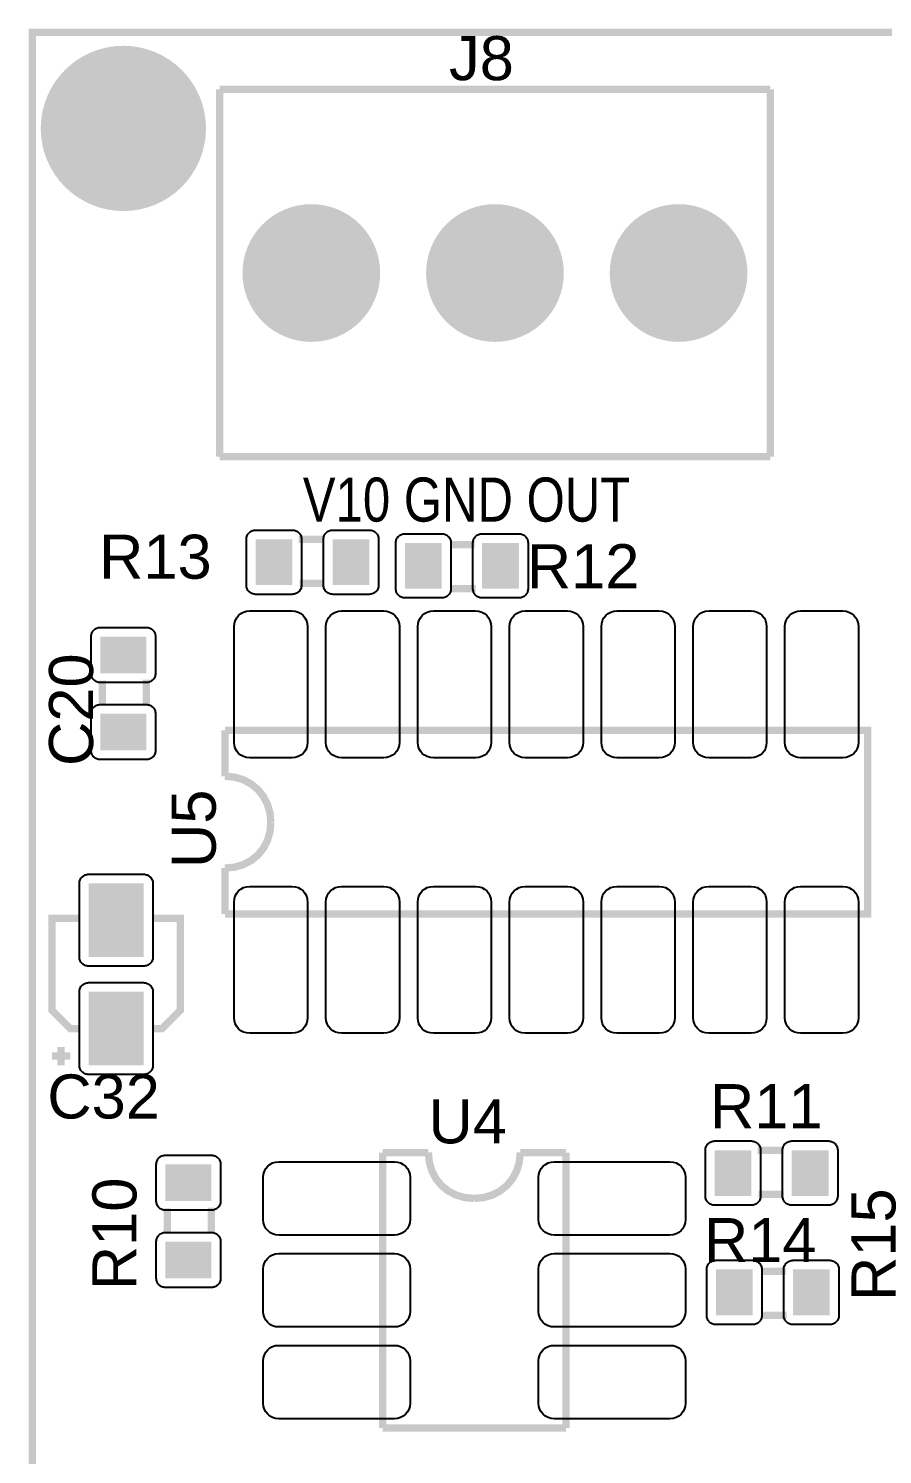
# Model space of a CAD drawing. Header units: inches. Extents: x -1.03 to 1.03, y -1.94 to 1.94.
# Drawn here: x -1.034 to -0.104, y 0.385 to 1.938 of the extents above; entities that cross this region are included whole.
import ezdxf

# ---------------------------------------------------------------- set-up
doc = ezdxf.new("R2010")
doc.units = ezdxf.units.IN
doc.layers.get('0').update_dxf_attribs({"linetype": 'CONTINUOUS'})

# ---------------------------------------------------------------- blocks, each defined once
blk = doc.blocks.new('RPAD')
blk.add_trace([(-0.5, -0.5), (-0.5, 0.5), (0.5, -0.5), (0.5, 0.5)])
blk = doc.blocks.new('EPAD')
at = {"const_width": 0.5}
blk.add_lwpolyline([(-0.25, 0, 1), (0.25, 0, 1)], format="xyb", close=True, dxfattribs=at)

msp = doc.modelspace()

# ---------------------------------------------------------------- linework, layer by layer
at = {"const_width": 0.008}
for points in [[(-1.02989, -1.934256), (1.02989, -1.934256), (1.02989, 1.934256), (-1.02989, 1.934256), (-1.02989, -1.934256)], [(-1.02989, -1.934256), (1.02989, -1.934256), (1.02989, 1.934256), (-1.02989, 1.934256), (-1.02989, -1.934256)], [(-1.02989, -1.934256), (1.02989, -1.934256), (1.02989, 1.934256), (-1.02989, 1.934256), (-1.02989, -1.934256)], [(-0.825858, 1.87198), (-0.825858, 1.47198)], [(-0.225858, 1.87198), (-0.825858, 1.87198)], [(-0.825858, 1.87198), (-0.825858, 1.47198)], [(-0.225858, 1.87198), (-0.825858, 1.87198)], [(-0.825858, 1.87198), (-0.825858, 1.47198)], [(-0.225858, 1.87198), (-0.825858, 1.87198)], [(-0.225858, 1.87198), (-0.225858, 1.47198)], [(-0.225858, 1.87198), (-0.225858, 1.47198)], [(-0.225858, 1.87198), (-0.225858, 1.47198)], [(-0.825858, 1.47198), (-0.225858, 1.47198)], [(-0.825858, 1.47198), (-0.225858, 1.47198)], [(-0.825858, 1.47198), (-0.225858, 1.47198)], [(-0.711551, 1.38202), (-0.739551, 1.38202)], [(-0.711551, 1.38202), (-0.739551, 1.38202)], [(-0.711551, 1.38202), (-0.739551, 1.38202)], [(-0.574811, 1.376083), (-0.547811, 1.376083)], [(-0.574811, 1.376083), (-0.547811, 1.376083)], [(-0.574811, 1.376083), (-0.547811, 1.376083)], [(-0.711551, 1.33402), (-0.738551, 1.33402)], [(-0.711551, 1.33402), (-0.738551, 1.33402)], [(-0.711551, 1.33402), (-0.738551, 1.33402)], [(-0.574811, 1.328083), (-0.546811, 1.328083)], [(-0.574811, 1.328083), (-0.546811, 1.328083)], [(-0.574811, 1.328083), (-0.546811, 1.328083)], [(-0.953583, 1.20098), (-0.953583, 1.22798)], [(-0.953583, 1.20098), (-0.953583, 1.22798)], [(-0.953583, 1.20098), (-0.953583, 1.22798)], [(-0.905583, 1.20098), (-0.905583, 1.22898)], [(-0.905583, 1.20098), (-0.905583, 1.22898)], [(-0.905583, 1.20098), (-0.905583, 1.22898)], [(-0.819953, 1.123949), (-0.819953, 1.173949)], [(-0.819953, 0.973949), (-0.119953, 0.973949), (-0.119953, 1.173949), (-0.819953, 1.173949)], [(-0.819953, 1.123949), (-0.819953, 1.173949)], [(-0.819953, 0.973949), (-0.119953, 0.973949), (-0.119953, 1.173949), (-0.819953, 1.173949)], [(-0.819953, 1.123949), (-0.819953, 1.173949)], [(-0.819953, 0.973949), (-0.119953, 0.973949), (-0.119953, 1.173949), (-0.819953, 1.173949)], [(-0.769953, 1.073949), (-0.770912, 1.084136), (-0.773687, 1.093574), (-0.778127, 1.102074), (-0.784078, 1.109449), (-0.791388, 1.115511), (-0.799906, 1.120074), (-0.809478, 1.122949), (-0.819953, 1.123949)], [(-0.769953, 1.073949), (-0.770912, 1.084136), (-0.773687, 1.093574), (-0.778127, 1.102074), (-0.784078, 1.109449), (-0.791388, 1.115511), (-0.799906, 1.120074), (-0.809478, 1.122949), (-0.819953, 1.123949)], [(-0.769953, 1.073949), (-0.770912, 1.084136), (-0.773687, 1.093574), (-0.778127, 1.102074), (-0.784078, 1.109449), (-0.791388, 1.115511), (-0.799906, 1.120074), (-0.809478, 1.122949), (-0.819953, 1.123949)], [(-0.769953, 1.073949), (-0.770912, 1.063474), (-0.773687, 1.053902), (-0.778127, 1.045384), (-0.784078, 1.038074), (-0.791388, 1.032123), (-0.799906, 1.027683), (-0.809478, 1.024908), (-0.819953, 1.023949)], [(-0.769953, 1.073949), (-0.770912, 1.063474), (-0.773687, 1.053902), (-0.778127, 1.045384), (-0.784078, 1.038074), (-0.791388, 1.032123), (-0.799906, 1.027683), (-0.809478, 1.024908), (-0.819953, 1.023949)], [(-0.769953, 1.073949), (-0.770912, 1.063474), (-0.773687, 1.053902), (-0.778127, 1.045384), (-0.784078, 1.038074), (-0.791388, 1.032123), (-0.799906, 1.027683), (-0.809478, 1.024908), (-0.819953, 1.023949)], [(-0.819953, 0.973949), (-0.819953, 1.023949)], [(-0.819953, 0.973949), (-0.819953, 1.023949)], [(-0.819953, 0.973949), (-0.819953, 1.023949)], [(-0.978457, 0.849146), (-0.988457, 0.849146), (-1.008457, 0.869146), (-1.008457, 0.969146), (-0.978457, 0.969146)], [(-0.978457, 0.849146), (-0.988457, 0.849146), (-1.008457, 0.869146), (-1.008457, 0.969146), (-0.978457, 0.969146)], [(-0.978457, 0.849146), (-0.988457, 0.849146), (-1.008457, 0.869146), (-1.008457, 0.969146), (-0.978457, 0.969146)], [(-0.898457, 0.969146), (-0.868457, 0.969146), (-0.868457, 0.869146), (-0.888457, 0.849146), (-0.898457, 0.849146)], [(-0.898457, 0.969146), (-0.868457, 0.969146), (-0.868457, 0.869146), (-0.888457, 0.849146), (-0.898457, 0.849146)], [(-0.898457, 0.969146), (-0.868457, 0.969146), (-0.868457, 0.869146), (-0.888457, 0.849146), (-0.898457, 0.849146)], [(-0.988457, 0.819146), (-1.008457, 0.819146)], [(-0.988457, 0.819146), (-1.008457, 0.819146)], [(-0.988457, 0.819146), (-1.008457, 0.819146)], [(-0.998457, 0.829146), (-0.998457, 0.809146)], [(-0.998457, 0.829146), (-0.998457, 0.809146)], [(-0.998457, 0.829146), (-0.998457, 0.809146)], [(-0.648299, 0.714106), (-0.598299, 0.714106)], [(-0.648299, 0.714106), (-0.648299, 0.414106)], [(-0.648299, 0.714106), (-0.598299, 0.714106)], [(-0.648299, 0.714106), (-0.648299, 0.414106)], [(-0.648299, 0.714106), (-0.598299, 0.714106)], [(-0.648299, 0.714106), (-0.648299, 0.414106)], [(-0.548299, 0.664106), (-0.558774, 0.665065), (-0.568346, 0.667841), (-0.576864, 0.67228), (-0.584174, 0.678231), (-0.590125, 0.685542), (-0.594565, 0.694059), (-0.59734, 0.703631), (-0.598299, 0.714106)], [(-0.548299, 0.664106), (-0.558774, 0.665065), (-0.568346, 0.667841), (-0.576864, 0.67228), (-0.584174, 0.678231), (-0.590125, 0.685542), (-0.594565, 0.694059), (-0.59734, 0.703631), (-0.598299, 0.714106)], [(-0.548299, 0.664106), (-0.558774, 0.665065), (-0.568346, 0.667841), (-0.576864, 0.67228), (-0.584174, 0.678231), (-0.590125, 0.685542), (-0.594565, 0.694059), (-0.59734, 0.703631), (-0.598299, 0.714106)], [(-0.548299, 0.664106), (-0.538112, 0.665065), (-0.528674, 0.667841), (-0.520174, 0.67228), (-0.512799, 0.678231), (-0.506737, 0.685542), (-0.502174, 0.694059), (-0.499299, 0.703631), (-0.498299, 0.714106)], [(-0.548299, 0.664106), (-0.538112, 0.665065), (-0.528674, 0.667841), (-0.520174, 0.67228), (-0.512799, 0.678231), (-0.506737, 0.685542), (-0.502174, 0.694059), (-0.499299, 0.703631), (-0.498299, 0.714106)], [(-0.548299, 0.664106), (-0.538112, 0.665065), (-0.528674, 0.667841), (-0.520174, 0.67228), (-0.512799, 0.678231), (-0.506737, 0.685542), (-0.502174, 0.694059), (-0.499299, 0.703631), (-0.498299, 0.714106)], [(-0.498299, 0.714106), (-0.448299, 0.714106)], [(-0.498299, 0.714106), (-0.448299, 0.714106)], [(-0.498299, 0.714106), (-0.448299, 0.714106)], [(-0.448299, 0.714106), (-0.448299, 0.414106)], [(-0.448299, 0.714106), (-0.448299, 0.414106)], [(-0.448299, 0.714106), (-0.448299, 0.414106)], [(-0.211551, 0.716665), (-0.239551, 0.716665)], [(-0.211551, 0.716665), (-0.239551, 0.716665)], [(-0.211551, 0.716665), (-0.239551, 0.716665)], [(-0.211551, 0.668665), (-0.238551, 0.668665)], [(-0.211551, 0.668665), (-0.238551, 0.668665)], [(-0.211551, 0.668665), (-0.238551, 0.668665)], [(-0.882717, 0.626177), (-0.882717, 0.653177)], [(-0.882717, 0.626177), (-0.882717, 0.653177)], [(-0.882717, 0.626177), (-0.882717, 0.653177)], [(-0.834717, 0.626177), (-0.834717, 0.654177)], [(-0.834717, 0.626177), (-0.834717, 0.654177)], [(-0.834717, 0.626177), (-0.834717, 0.654177)], [(-0.236228, 0.584744), (-0.209228, 0.584744)], [(-0.236228, 0.584744), (-0.209228, 0.584744)], [(-0.236228, 0.584744), (-0.209228, 0.584744)], [(-0.236228, 0.536744), (-0.208228, 0.536744)], [(-0.236228, 0.536744), (-0.208228, 0.536744)], [(-0.236228, 0.536744), (-0.208228, 0.536744)], [(-0.648299, 0.414106), (-0.448299, 0.414106)], [(-0.648299, 0.414106), (-0.448299, 0.414106)], [(-0.648299, 0.414106), (-0.448299, 0.414106)]]:
    msp.add_lwpolyline(points, dxfattribs=at)
for points in [[(-0.746551, 1.32202), (-0.786551, 1.32202), (-0.787591, 1.32207), (-0.788596, 1.322219), (-0.789563, 1.322461), (-0.790487, 1.322791), (-0.791363, 1.323206), (-0.792187, 1.323701), (-0.792955, 1.32427), (-0.793661, 1.32491), (-0.794301, 1.325617), (-0.79487, 1.326384), (-0.795365, 1.327208), (-0.79578, 1.328084), (-0.79611, 1.329008), (-0.796352, 1.329975), (-0.796501, 1.33098), (-0.796551, 1.33202), (-0.796551, 1.38202), (-0.796501, 1.383059), (-0.796352, 1.384064), (-0.79611, 1.385031), (-0.79578, 1.385955), (-0.795365, 1.386831), (-0.79487, 1.387656), (-0.794301, 1.388423), (-0.793661, 1.389129), (-0.792955, 1.389769), (-0.792187, 1.390339), (-0.791363, 1.390833), (-0.790487, 1.391248), (-0.789563, 1.391579), (-0.788596, 1.391821), (-0.787591, 1.391969), (-0.786551, 1.39202), (-0.746551, 1.39202), (-0.745512, 1.391969), (-0.744507, 1.391821), (-0.74354, 1.391579), (-0.742616, 1.391248), (-0.741739, 1.390833), (-0.740915, 1.390339), (-0.740148, 1.389769), (-0.739442, 1.389129), (-0.738802, 1.388423), (-0.738232, 1.387656), (-0.737738, 1.386831), (-0.737323, 1.385955), (-0.736992, 1.385031), (-0.73675, 1.384064), (-0.736602, 1.383059), (-0.736551, 1.38202), (-0.736551, 1.33202), (-0.736602, 1.33098), (-0.73675, 1.329975), (-0.736992, 1.329008), (-0.737323, 1.328084), (-0.737738, 1.327208), (-0.738232, 1.326384), (-0.738802, 1.325617), (-0.739442, 1.32491), (-0.740148, 1.32427), (-0.740915, 1.323701), (-0.741739, 1.323206), (-0.742616, 1.322791), (-0.74354, 1.322461), (-0.744507, 1.322219), (-0.745512, 1.32207), (-0.746551, 1.32202)], [(-0.662551, 1.32202), (-0.702551, 1.32202), (-0.703591, 1.32207), (-0.704596, 1.322219), (-0.705563, 1.322461), (-0.706487, 1.322791), (-0.707363, 1.323206), (-0.708187, 1.323701), (-0.708955, 1.32427), (-0.709661, 1.32491), (-0.710301, 1.325617), (-0.71087, 1.326384), (-0.711365, 1.327208), (-0.71178, 1.328084), (-0.71211, 1.329008), (-0.712352, 1.329975), (-0.712501, 1.33098), (-0.712551, 1.33202), (-0.712551, 1.38202), (-0.712501, 1.383059), (-0.712352, 1.384064), (-0.71211, 1.385031), (-0.71178, 1.385955), (-0.711365, 1.386831), (-0.71087, 1.387656), (-0.710301, 1.388423), (-0.709661, 1.389129), (-0.708955, 1.389769), (-0.708187, 1.390339), (-0.707363, 1.390833), (-0.706487, 1.391248), (-0.705563, 1.391579), (-0.704596, 1.391821), (-0.703591, 1.391969), (-0.702551, 1.39202), (-0.662551, 1.39202), (-0.661512, 1.391969), (-0.660507, 1.391821), (-0.65954, 1.391579), (-0.658616, 1.391248), (-0.657739, 1.390833), (-0.656915, 1.390339), (-0.656148, 1.389769), (-0.655442, 1.389129), (-0.654802, 1.388423), (-0.654232, 1.387656), (-0.653738, 1.386831), (-0.653323, 1.385955), (-0.652992, 1.385031), (-0.65275, 1.384064), (-0.652602, 1.383059), (-0.652551, 1.38202), (-0.652551, 1.33202), (-0.652602, 1.33098), (-0.65275, 1.329975), (-0.652992, 1.329008), (-0.653323, 1.328084), (-0.653738, 1.327208), (-0.654232, 1.326384), (-0.654802, 1.325617), (-0.655442, 1.32491), (-0.656148, 1.32427), (-0.656915, 1.323701), (-0.657739, 1.323206), (-0.658616, 1.322791), (-0.65954, 1.322461), (-0.660507, 1.322219), (-0.661512, 1.32207), (-0.662551, 1.32202)], [(-0.623811, 1.388083), (-0.583811, 1.388083), (-0.582772, 1.388032), (-0.581767, 1.387884), (-0.5808, 1.387642), (-0.579876, 1.387311), (-0.578999, 1.386896), (-0.578175, 1.386402), (-0.577407, 1.385832), (-0.576702, 1.385192), (-0.576061, 1.384486), (-0.575492, 1.383719), (-0.574998, 1.382894), (-0.574583, 1.382018), (-0.574252, 1.381094), (-0.57401, 1.380127), (-0.573861, 1.379122), (-0.573811, 1.378083), (-0.573811, 1.328083), (-0.573861, 1.327043), (-0.57401, 1.326038), (-0.574252, 1.325071), (-0.574583, 1.324147), (-0.574998, 1.323271), (-0.575492, 1.322447), (-0.576061, 1.32168), (-0.576702, 1.320973), (-0.577407, 1.320333), (-0.578175, 1.319764), (-0.578999, 1.319269), (-0.579876, 1.318854), (-0.5808, 1.318524), (-0.581767, 1.318281), (-0.582772, 1.318133), (-0.583811, 1.318083), (-0.623811, 1.318083), (-0.62485, 1.318133), (-0.625856, 1.318281), (-0.626822, 1.318524), (-0.627746, 1.318854), (-0.628623, 1.319269), (-0.629447, 1.319764), (-0.630215, 1.320333), (-0.63092, 1.320973), (-0.631561, 1.32168), (-0.63213, 1.322447), (-0.632624, 1.323271), (-0.633039, 1.324147), (-0.63337, 1.325071), (-0.633612, 1.326038), (-0.633761, 1.327043), (-0.633811, 1.328083), (-0.633811, 1.378083), (-0.633761, 1.379122), (-0.633612, 1.380127), (-0.63337, 1.381094), (-0.633039, 1.382018), (-0.632624, 1.382894), (-0.63213, 1.383719), (-0.631561, 1.384486), (-0.63092, 1.385192), (-0.630215, 1.385832), (-0.629447, 1.386402), (-0.628623, 1.386896), (-0.627746, 1.387311), (-0.626822, 1.387642), (-0.625856, 1.387884), (-0.62485, 1.388032), (-0.623811, 1.388083)], [(-0.539811, 1.388083), (-0.499811, 1.388083), (-0.498772, 1.388032), (-0.497767, 1.387884), (-0.4968, 1.387642), (-0.495876, 1.387311), (-0.494999, 1.386896), (-0.494175, 1.386402), (-0.493407, 1.385832), (-0.492702, 1.385192), (-0.492061, 1.384486), (-0.491492, 1.383719), (-0.490998, 1.382894), (-0.490583, 1.382018), (-0.490252, 1.381094), (-0.49001, 1.380127), (-0.489861, 1.379122), (-0.489811, 1.378083), (-0.489811, 1.328083), (-0.489861, 1.327043), (-0.49001, 1.326038), (-0.490252, 1.325071), (-0.490583, 1.324147), (-0.490998, 1.323271), (-0.491492, 1.322447), (-0.492061, 1.32168), (-0.492702, 1.320973), (-0.493407, 1.320333), (-0.494175, 1.319764), (-0.494999, 1.319269), (-0.495876, 1.318854), (-0.4968, 1.318524), (-0.497767, 1.318281), (-0.498772, 1.318133), (-0.499811, 1.318083), (-0.539811, 1.318083), (-0.54085, 1.318133), (-0.541856, 1.318281), (-0.542822, 1.318524), (-0.543746, 1.318854), (-0.544623, 1.319269), (-0.545447, 1.319764), (-0.546215, 1.320333), (-0.54692, 1.320973), (-0.547561, 1.32168), (-0.54813, 1.322447), (-0.548624, 1.323271), (-0.549039, 1.324147), (-0.54937, 1.325071), (-0.549612, 1.326038), (-0.549761, 1.327043), (-0.549811, 1.328083), (-0.549811, 1.378083), (-0.549761, 1.379122), (-0.549612, 1.380127), (-0.54937, 1.381094), (-0.549039, 1.382018), (-0.548624, 1.382894), (-0.54813, 1.383719), (-0.547561, 1.384486), (-0.54692, 1.385192), (-0.546215, 1.385832), (-0.545447, 1.386402), (-0.544623, 1.386896), (-0.543746, 1.387311), (-0.542822, 1.387642), (-0.541856, 1.387884), (-0.54085, 1.388032), (-0.539811, 1.388083)], [(-0.792953, 1.303949), (-0.746953, 1.303949), (-0.743477, 1.303611), (-0.740263, 1.302637), (-0.737372, 1.301091), (-0.734867, 1.299035), (-0.73281, 1.29653), (-0.731264, 1.293639), (-0.730291, 1.290425), (-0.729953, 1.286949), (-0.729953, 1.160949), (-0.730291, 1.157473), (-0.731264, 1.154259), (-0.73281, 1.151368), (-0.734867, 1.148863), (-0.737372, 1.146806), (-0.740263, 1.14526), (-0.743477, 1.144287), (-0.746953, 1.143949), (-0.792953, 1.143949), (-0.796429, 1.144287), (-0.799643, 1.14526), (-0.802534, 1.146806), (-0.805039, 1.148863), (-0.807095, 1.151368), (-0.808641, 1.154259), (-0.809615, 1.157473), (-0.809953, 1.160949), (-0.809953, 1.286949), (-0.809615, 1.290425), (-0.808641, 1.293639), (-0.807095, 1.29653), (-0.805039, 1.299035), (-0.802534, 1.301091), (-0.799643, 1.302637), (-0.796429, 1.303611), (-0.792953, 1.303949)], [(-0.692953, 1.303949), (-0.646953, 1.303949), (-0.643477, 1.303611), (-0.640263, 1.302637), (-0.637372, 1.301091), (-0.634867, 1.299035), (-0.63281, 1.29653), (-0.631264, 1.293639), (-0.630291, 1.290425), (-0.629953, 1.286949), (-0.629953, 1.160949), (-0.630291, 1.157473), (-0.631264, 1.154259), (-0.63281, 1.151368), (-0.634867, 1.148863), (-0.637372, 1.146806), (-0.640263, 1.14526), (-0.643477, 1.144287), (-0.646953, 1.143949), (-0.692953, 1.143949), (-0.696429, 1.144287), (-0.699643, 1.14526), (-0.702534, 1.146806), (-0.705039, 1.148863), (-0.707095, 1.151368), (-0.708641, 1.154259), (-0.709615, 1.157473), (-0.709953, 1.160949), (-0.709953, 1.286949), (-0.709615, 1.290425), (-0.708641, 1.293639), (-0.707095, 1.29653), (-0.705039, 1.299035), (-0.702534, 1.301091), (-0.699643, 1.302637), (-0.696429, 1.303611), (-0.692953, 1.303949)], [(-0.592953, 1.303949), (-0.546953, 1.303949), (-0.543477, 1.303611), (-0.540263, 1.302637), (-0.537372, 1.301091), (-0.534867, 1.299035), (-0.53281, 1.29653), (-0.531264, 1.293639), (-0.530291, 1.290425), (-0.529953, 1.286949), (-0.529953, 1.160949), (-0.530291, 1.157473), (-0.531264, 1.154259), (-0.53281, 1.151368), (-0.534867, 1.148863), (-0.537372, 1.146806), (-0.540263, 1.14526), (-0.543477, 1.144287), (-0.546953, 1.143949), (-0.592953, 1.143949), (-0.596429, 1.144287), (-0.599643, 1.14526), (-0.602534, 1.146806), (-0.605039, 1.148863), (-0.607095, 1.151368), (-0.608641, 1.154259), (-0.609615, 1.157473), (-0.609953, 1.160949), (-0.609953, 1.286949), (-0.609615, 1.290425), (-0.608641, 1.293639), (-0.607095, 1.29653), (-0.605039, 1.299035), (-0.602534, 1.301091), (-0.599643, 1.302637), (-0.596429, 1.303611), (-0.592953, 1.303949)], [(-0.492953, 1.303949), (-0.446953, 1.303949), (-0.443477, 1.303611), (-0.440263, 1.302637), (-0.437372, 1.301091), (-0.434867, 1.299035), (-0.43281, 1.29653), (-0.431264, 1.293639), (-0.430291, 1.290425), (-0.429953, 1.286949), (-0.429953, 1.160949), (-0.430291, 1.157473), (-0.431264, 1.154259), (-0.43281, 1.151368), (-0.434867, 1.148863), (-0.437372, 1.146806), (-0.440263, 1.14526), (-0.443477, 1.144287), (-0.446953, 1.143949), (-0.492953, 1.143949), (-0.496429, 1.144287), (-0.499643, 1.14526), (-0.502534, 1.146806), (-0.505039, 1.148863), (-0.507095, 1.151368), (-0.508641, 1.154259), (-0.509615, 1.157473), (-0.509953, 1.160949), (-0.509953, 1.286949), (-0.509615, 1.290425), (-0.508641, 1.293639), (-0.507095, 1.29653), (-0.505039, 1.299035), (-0.502534, 1.301091), (-0.499643, 1.302637), (-0.496429, 1.303611), (-0.492953, 1.303949)], [(-0.392953, 1.303949), (-0.346953, 1.303949), (-0.343477, 1.303611), (-0.340263, 1.302637), (-0.337372, 1.301091), (-0.334867, 1.299035), (-0.33281, 1.29653), (-0.331264, 1.293639), (-0.330291, 1.290425), (-0.329953, 1.286949), (-0.329953, 1.160949), (-0.330291, 1.157473), (-0.331264, 1.154259), (-0.33281, 1.151368), (-0.334867, 1.148863), (-0.337372, 1.146806), (-0.340263, 1.14526), (-0.343477, 1.144287), (-0.346953, 1.143949), (-0.392953, 1.143949), (-0.396429, 1.144287), (-0.399643, 1.14526), (-0.402534, 1.146806), (-0.405039, 1.148863), (-0.407095, 1.151368), (-0.408641, 1.154259), (-0.409615, 1.157473), (-0.409953, 1.160949), (-0.409953, 1.286949), (-0.409615, 1.290425), (-0.408641, 1.293639), (-0.407095, 1.29653), (-0.405039, 1.299035), (-0.402534, 1.301091), (-0.399643, 1.302637), (-0.396429, 1.303611), (-0.392953, 1.303949)], [(-0.292953, 1.303949), (-0.246953, 1.303949), (-0.243477, 1.303611), (-0.240263, 1.302637), (-0.237372, 1.301091), (-0.234867, 1.299035), (-0.23281, 1.29653), (-0.231264, 1.293639), (-0.230291, 1.290425), (-0.229953, 1.286949), (-0.229953, 1.160949), (-0.230291, 1.157473), (-0.231264, 1.154259), (-0.23281, 1.151368), (-0.234867, 1.148863), (-0.237372, 1.146806), (-0.240263, 1.14526), (-0.243477, 1.144287), (-0.246953, 1.143949), (-0.292953, 1.143949), (-0.296429, 1.144287), (-0.299643, 1.14526), (-0.302534, 1.146806), (-0.305039, 1.148863), (-0.307095, 1.151368), (-0.308641, 1.154259), (-0.309615, 1.157473), (-0.309953, 1.160949), (-0.309953, 1.286949), (-0.309615, 1.290425), (-0.308641, 1.293639), (-0.307095, 1.29653), (-0.305039, 1.299035), (-0.302534, 1.301091), (-0.299643, 1.302637), (-0.296429, 1.303611), (-0.292953, 1.303949)], [(-0.192953, 1.303949), (-0.146953, 1.303949), (-0.143477, 1.303611), (-0.140263, 1.302637), (-0.137372, 1.301091), (-0.134867, 1.299035), (-0.13281, 1.29653), (-0.131264, 1.293639), (-0.130291, 1.290425), (-0.129953, 1.286949), (-0.129953, 1.160949), (-0.130291, 1.157473), (-0.131264, 1.154259), (-0.13281, 1.151368), (-0.134867, 1.148863), (-0.137372, 1.146806), (-0.140263, 1.14526), (-0.143477, 1.144287), (-0.146953, 1.143949), (-0.192953, 1.143949), (-0.196429, 1.144287), (-0.199643, 1.14526), (-0.202534, 1.146806), (-0.205039, 1.148863), (-0.207095, 1.151368), (-0.208641, 1.154259), (-0.209615, 1.157473), (-0.209953, 1.160949), (-0.209953, 1.286949), (-0.209615, 1.290425), (-0.208641, 1.293639), (-0.207095, 1.29653), (-0.205039, 1.299035), (-0.202534, 1.301091), (-0.199643, 1.302637), (-0.196429, 1.303611), (-0.192953, 1.303949)], [(-0.965583, 1.23598), (-0.965583, 1.27598), (-0.965532, 1.27702), (-0.965384, 1.278025), (-0.965142, 1.278992), (-0.964811, 1.279916), (-0.964396, 1.280792), (-0.963902, 1.281616), (-0.963332, 1.282384), (-0.962692, 1.28309), (-0.961986, 1.28373), (-0.961219, 1.284299), (-0.960394, 1.284794), (-0.959518, 1.285209), (-0.958594, 1.285539), (-0.957627, 1.285781), (-0.956622, 1.28593), (-0.955583, 1.28598), (-0.905583, 1.28598), (-0.904543, 1.28593), (-0.903538, 1.285781), (-0.902571, 1.285539), (-0.901647, 1.285209), (-0.900771, 1.284794), (-0.899947, 1.284299), (-0.89918, 1.28373), (-0.898473, 1.28309), (-0.897833, 1.282384), (-0.897264, 1.281616), (-0.896769, 1.280792), (-0.896354, 1.279916), (-0.896024, 1.278992), (-0.895781, 1.278025), (-0.895633, 1.27702), (-0.895583, 1.27598), (-0.895583, 1.23598), (-0.895633, 1.234941), (-0.895781, 1.233936), (-0.896024, 1.232969), (-0.896354, 1.232045), (-0.896769, 1.231169), (-0.897264, 1.230344), (-0.897833, 1.229577), (-0.898473, 1.228871), (-0.89918, 1.228231), (-0.899947, 1.227661), (-0.900771, 1.227167), (-0.901647, 1.226752), (-0.902571, 1.226421), (-0.903538, 1.226179), (-0.904543, 1.226031), (-0.905583, 1.22598), (-0.955583, 1.22598), (-0.956622, 1.226031), (-0.957627, 1.226179), (-0.958594, 1.226421), (-0.959518, 1.226752), (-0.960394, 1.227167), (-0.961219, 1.227661), (-0.961986, 1.228231), (-0.962692, 1.228871), (-0.963332, 1.229577), (-0.963902, 1.230344), (-0.964396, 1.231169), (-0.964811, 1.232045), (-0.965142, 1.232969), (-0.965384, 1.233936), (-0.965532, 1.234941), (-0.965583, 1.23598)], [(-0.965583, 1.15198), (-0.965583, 1.19198), (-0.965532, 1.19302), (-0.965384, 1.194025), (-0.965142, 1.194992), (-0.964811, 1.195916), (-0.964396, 1.196792), (-0.963902, 1.197616), (-0.963332, 1.198384), (-0.962692, 1.19909), (-0.961986, 1.19973), (-0.961219, 1.200299), (-0.960394, 1.200794), (-0.959518, 1.201209), (-0.958594, 1.201539), (-0.957627, 1.201781), (-0.956622, 1.20193), (-0.955583, 1.20198), (-0.905583, 1.20198), (-0.904543, 1.20193), (-0.903538, 1.201781), (-0.902571, 1.201539), (-0.901647, 1.201209), (-0.900771, 1.200794), (-0.899947, 1.200299), (-0.89918, 1.19973), (-0.898473, 1.19909), (-0.897833, 1.198384), (-0.897264, 1.197616), (-0.896769, 1.196792), (-0.896354, 1.195916), (-0.896024, 1.194992), (-0.895781, 1.194025), (-0.895633, 1.19302), (-0.895583, 1.19198), (-0.895583, 1.15198), (-0.895633, 1.150941), (-0.895781, 1.149936), (-0.896024, 1.148969), (-0.896354, 1.148045), (-0.896769, 1.147169), (-0.897264, 1.146344), (-0.897833, 1.145577), (-0.898473, 1.144871), (-0.89918, 1.144231), (-0.899947, 1.143661), (-0.900771, 1.143167), (-0.901647, 1.142752), (-0.902571, 1.142421), (-0.903538, 1.142179), (-0.904543, 1.142031), (-0.905583, 1.14198), (-0.955583, 1.14198), (-0.956622, 1.142031), (-0.957627, 1.142179), (-0.958594, 1.142421), (-0.959518, 1.142752), (-0.960394, 1.143167), (-0.961219, 1.143661), (-0.961986, 1.144231), (-0.962692, 1.144871), (-0.963332, 1.145577), (-0.963902, 1.146344), (-0.964396, 1.147169), (-0.964811, 1.148045), (-0.965142, 1.148969), (-0.965384, 1.149936), (-0.965532, 1.150941), (-0.965583, 1.15198)], [(-0.908457, 0.917146), (-0.968457, 0.917146), (-0.969496, 0.917196), (-0.970501, 0.917344), (-0.971468, 0.917587), (-0.972392, 0.917917), (-0.973269, 0.918332), (-0.974093, 0.918827), (-0.97486, 0.919396), (-0.975566, 0.920036), (-0.976206, 0.920743), (-0.976776, 0.92151), (-0.97727, 0.922334), (-0.977685, 0.92321), (-0.978016, 0.924134), (-0.978258, 0.925101), (-0.978406, 0.926106), (-0.978457, 0.927146), (-0.978457, 1.007146), (-0.978406, 1.008185), (-0.978258, 1.00919), (-0.978016, 1.010157), (-0.977685, 1.011081), (-0.97727, 1.011957), (-0.976776, 1.012781), (-0.976206, 1.013549), (-0.975566, 1.014255), (-0.97486, 1.014895), (-0.974093, 1.015465), (-0.973269, 1.015959), (-0.972392, 1.016374), (-0.971468, 1.016705), (-0.970501, 1.016947), (-0.969496, 1.017095), (-0.968457, 1.017146), (-0.908457, 1.017146), (-0.907417, 1.017095), (-0.906412, 1.016947), (-0.905445, 1.016705), (-0.904521, 1.016374), (-0.903645, 1.015959), (-0.902821, 1.015465), (-0.902053, 1.014895), (-0.901347, 1.014255), (-0.900707, 1.013549), (-0.900138, 1.012781), (-0.899643, 1.011957), (-0.899228, 1.011081), (-0.898898, 1.010157), (-0.898656, 1.00919), (-0.898507, 1.008185), (-0.898457, 1.007146), (-0.898457, 0.927146), (-0.898507, 0.926106), (-0.898656, 0.925101), (-0.898898, 0.924134), (-0.899228, 0.92321), (-0.899643, 0.922334), (-0.900138, 0.92151), (-0.900707, 0.920743), (-0.901347, 0.920036), (-0.902053, 0.919396), (-0.902821, 0.918827), (-0.903645, 0.918332), (-0.904521, 0.917917), (-0.905445, 0.917587), (-0.906412, 0.917344), (-0.907417, 0.917196), (-0.908457, 0.917146)], [(-0.792953, 1.003949), (-0.746953, 1.003949), (-0.743477, 1.003611), (-0.740263, 1.002637), (-0.737372, 1.001091), (-0.734867, 0.999035), (-0.73281, 0.99653), (-0.731264, 0.993639), (-0.730291, 0.990425), (-0.729953, 0.986949), (-0.729953, 0.860949), (-0.730291, 0.857473), (-0.731264, 0.854259), (-0.73281, 0.851368), (-0.734867, 0.848863), (-0.737372, 0.846806), (-0.740263, 0.84526), (-0.743477, 0.844287), (-0.746953, 0.843949), (-0.792953, 0.843949), (-0.796429, 0.844287), (-0.799643, 0.84526), (-0.802534, 0.846806), (-0.805039, 0.848863), (-0.807095, 0.851368), (-0.808641, 0.854259), (-0.809615, 0.857473), (-0.809953, 0.860949), (-0.809953, 0.986949), (-0.809615, 0.990425), (-0.808641, 0.993639), (-0.807095, 0.99653), (-0.805039, 0.999035), (-0.802534, 1.001091), (-0.799643, 1.002637), (-0.796429, 1.003611), (-0.792953, 1.003949)], [(-0.692953, 1.003949), (-0.646953, 1.003949), (-0.643477, 1.003611), (-0.640263, 1.002637), (-0.637372, 1.001091), (-0.634867, 0.999035), (-0.63281, 0.99653), (-0.631264, 0.993639), (-0.630291, 0.990425), (-0.629953, 0.986949), (-0.629953, 0.860949), (-0.630291, 0.857473), (-0.631264, 0.854259), (-0.63281, 0.851368), (-0.634867, 0.848863), (-0.637372, 0.846806), (-0.640263, 0.84526), (-0.643477, 0.844287), (-0.646953, 0.843949), (-0.692953, 0.843949), (-0.696429, 0.844287), (-0.699643, 0.84526), (-0.702534, 0.846806), (-0.705039, 0.848863), (-0.707095, 0.851368), (-0.708641, 0.854259), (-0.709615, 0.857473), (-0.709953, 0.860949), (-0.709953, 0.986949), (-0.709615, 0.990425), (-0.708641, 0.993639), (-0.707095, 0.99653), (-0.705039, 0.999035), (-0.702534, 1.001091), (-0.699643, 1.002637), (-0.696429, 1.003611), (-0.692953, 1.003949)], [(-0.592953, 1.003949), (-0.546953, 1.003949), (-0.543477, 1.003611), (-0.540263, 1.002637), (-0.537372, 1.001091), (-0.534867, 0.999035), (-0.53281, 0.99653), (-0.531264, 0.993639), (-0.530291, 0.990425), (-0.529953, 0.986949), (-0.529953, 0.860949), (-0.530291, 0.857473), (-0.531264, 0.854259), (-0.53281, 0.851368), (-0.534867, 0.848863), (-0.537372, 0.846806), (-0.540263, 0.84526), (-0.543477, 0.844287), (-0.546953, 0.843949), (-0.592953, 0.843949), (-0.596429, 0.844287), (-0.599643, 0.84526), (-0.602534, 0.846806), (-0.605039, 0.848863), (-0.607095, 0.851368), (-0.608641, 0.854259), (-0.609615, 0.857473), (-0.609953, 0.860949), (-0.609953, 0.986949), (-0.609615, 0.990425), (-0.608641, 0.993639), (-0.607095, 0.99653), (-0.605039, 0.999035), (-0.602534, 1.001091), (-0.599643, 1.002637), (-0.596429, 1.003611), (-0.592953, 1.003949)], [(-0.492953, 1.003949), (-0.446953, 1.003949), (-0.443477, 1.003611), (-0.440263, 1.002637), (-0.437372, 1.001091), (-0.434867, 0.999035), (-0.43281, 0.99653), (-0.431264, 0.993639), (-0.430291, 0.990425), (-0.429953, 0.986949), (-0.429953, 0.860949), (-0.430291, 0.857473), (-0.431264, 0.854259), (-0.43281, 0.851368), (-0.434867, 0.848863), (-0.437372, 0.846806), (-0.440263, 0.84526), (-0.443477, 0.844287), (-0.446953, 0.843949), (-0.492953, 0.843949), (-0.496429, 0.844287), (-0.499643, 0.84526), (-0.502534, 0.846806), (-0.505039, 0.848863), (-0.507095, 0.851368), (-0.508641, 0.854259), (-0.509615, 0.857473), (-0.509953, 0.860949), (-0.509953, 0.986949), (-0.509615, 0.990425), (-0.508641, 0.993639), (-0.507095, 0.99653), (-0.505039, 0.999035), (-0.502534, 1.001091), (-0.499643, 1.002637), (-0.496429, 1.003611), (-0.492953, 1.003949)], [(-0.392953, 1.003949), (-0.346953, 1.003949), (-0.343477, 1.003611), (-0.340263, 1.002637), (-0.337372, 1.001091), (-0.334867, 0.999035), (-0.33281, 0.99653), (-0.331264, 0.993639), (-0.330291, 0.990425), (-0.329953, 0.986949), (-0.329953, 0.860949), (-0.330291, 0.857473), (-0.331264, 0.854259), (-0.33281, 0.851368), (-0.334867, 0.848863), (-0.337372, 0.846806), (-0.340263, 0.84526), (-0.343477, 0.844287), (-0.346953, 0.843949), (-0.392953, 0.843949), (-0.396429, 0.844287), (-0.399643, 0.84526), (-0.402534, 0.846806), (-0.405039, 0.848863), (-0.407095, 0.851368), (-0.408641, 0.854259), (-0.409615, 0.857473), (-0.409953, 0.860949), (-0.409953, 0.986949), (-0.409615, 0.990425), (-0.408641, 0.993639), (-0.407095, 0.99653), (-0.405039, 0.999035), (-0.402534, 1.001091), (-0.399643, 1.002637), (-0.396429, 1.003611), (-0.392953, 1.003949)], [(-0.292953, 1.003949), (-0.246953, 1.003949), (-0.243477, 1.003611), (-0.240263, 1.002637), (-0.237372, 1.001091), (-0.234867, 0.999035), (-0.23281, 0.99653), (-0.231264, 0.993639), (-0.230291, 0.990425), (-0.229953, 0.986949), (-0.229953, 0.860949), (-0.230291, 0.857473), (-0.231264, 0.854259), (-0.23281, 0.851368), (-0.234867, 0.848863), (-0.237372, 0.846806), (-0.240263, 0.84526), (-0.243477, 0.844287), (-0.246953, 0.843949), (-0.292953, 0.843949), (-0.296429, 0.844287), (-0.299643, 0.84526), (-0.302534, 0.846806), (-0.305039, 0.848863), (-0.307095, 0.851368), (-0.308641, 0.854259), (-0.309615, 0.857473), (-0.309953, 0.860949), (-0.309953, 0.986949), (-0.309615, 0.990425), (-0.308641, 0.993639), (-0.307095, 0.99653), (-0.305039, 0.999035), (-0.302534, 1.001091), (-0.299643, 1.002637), (-0.296429, 1.003611), (-0.292953, 1.003949)], [(-0.192953, 1.003949), (-0.146953, 1.003949), (-0.143477, 1.003611), (-0.140263, 1.002637), (-0.137372, 1.001091), (-0.134867, 0.999035), (-0.13281, 0.99653), (-0.131264, 0.993639), (-0.130291, 0.990425), (-0.129953, 0.986949), (-0.129953, 0.860949), (-0.130291, 0.857473), (-0.131264, 0.854259), (-0.13281, 0.851368), (-0.134867, 0.848863), (-0.137372, 0.846806), (-0.140263, 0.84526), (-0.143477, 0.844287), (-0.146953, 0.843949), (-0.192953, 0.843949), (-0.196429, 0.844287), (-0.199643, 0.84526), (-0.202534, 0.846806), (-0.205039, 0.848863), (-0.207095, 0.851368), (-0.208641, 0.854259), (-0.209615, 0.857473), (-0.209953, 0.860949), (-0.209953, 0.986949), (-0.209615, 0.990425), (-0.208641, 0.993639), (-0.207095, 0.99653), (-0.205039, 0.999035), (-0.202534, 1.001091), (-0.199643, 1.002637), (-0.196429, 1.003611), (-0.192953, 1.003949)], [(-0.908457, 0.799146), (-0.968457, 0.799146), (-0.969496, 0.799196), (-0.970501, 0.799344), (-0.971468, 0.799587), (-0.972392, 0.799917), (-0.973269, 0.800332), (-0.974093, 0.800827), (-0.97486, 0.801396), (-0.975566, 0.802036), (-0.976206, 0.802743), (-0.976776, 0.80351), (-0.97727, 0.804334), (-0.977685, 0.80521), (-0.978016, 0.806134), (-0.978258, 0.807101), (-0.978406, 0.808106), (-0.978457, 0.809146), (-0.978457, 0.889146), (-0.978406, 0.890185), (-0.978258, 0.89119), (-0.978016, 0.892157), (-0.977685, 0.893081), (-0.97727, 0.893957), (-0.976776, 0.894781), (-0.976206, 0.895549), (-0.975566, 0.896255), (-0.97486, 0.896895), (-0.974093, 0.897465), (-0.973269, 0.897959), (-0.972392, 0.898374), (-0.971468, 0.898705), (-0.970501, 0.898947), (-0.969496, 0.899095), (-0.968457, 0.899146), (-0.908457, 0.899146), (-0.907417, 0.899095), (-0.906412, 0.898947), (-0.905445, 0.898705), (-0.904521, 0.898374), (-0.903645, 0.897959), (-0.902821, 0.897465), (-0.902053, 0.896895), (-0.901347, 0.896255), (-0.900707, 0.895549), (-0.900138, 0.894781), (-0.899643, 0.893957), (-0.899228, 0.893081), (-0.898898, 0.892157), (-0.898656, 0.89119), (-0.898507, 0.890185), (-0.898457, 0.889146), (-0.898457, 0.809146), (-0.898507, 0.808106), (-0.898656, 0.807101), (-0.898898, 0.806134), (-0.899228, 0.80521), (-0.899643, 0.804334), (-0.900138, 0.80351), (-0.900707, 0.802743), (-0.901347, 0.802036), (-0.902053, 0.801396), (-0.902821, 0.800827), (-0.903645, 0.800332), (-0.904521, 0.799917), (-0.905445, 0.799587), (-0.906412, 0.799344), (-0.907417, 0.799196), (-0.908457, 0.799146)], [(-0.246551, 0.656665), (-0.286551, 0.656665), (-0.287591, 0.656716), (-0.288596, 0.656864), (-0.289563, 0.657106), (-0.290487, 0.657437), (-0.291363, 0.657852), (-0.292187, 0.658346), (-0.292955, 0.658916), (-0.293661, 0.659556), (-0.294301, 0.660262), (-0.29487, 0.66103), (-0.295365, 0.661854), (-0.29578, 0.66273), (-0.29611, 0.663654), (-0.296352, 0.664621), (-0.296501, 0.665626), (-0.296551, 0.666665), (-0.296551, 0.716665), (-0.296501, 0.717705), (-0.296352, 0.71871), (-0.29611, 0.719677), (-0.29578, 0.720601), (-0.295365, 0.721477), (-0.29487, 0.722301), (-0.294301, 0.723069), (-0.293661, 0.723775), (-0.292955, 0.724415), (-0.292187, 0.724984), (-0.291363, 0.725479), (-0.290487, 0.725894), (-0.289563, 0.726224), (-0.288596, 0.726467), (-0.287591, 0.726615), (-0.286551, 0.726665), (-0.246551, 0.726665), (-0.245512, 0.726615), (-0.244507, 0.726467), (-0.24354, 0.726224), (-0.242616, 0.725894), (-0.241739, 0.725479), (-0.240915, 0.724984), (-0.240148, 0.724415), (-0.239442, 0.723775), (-0.238802, 0.723069), (-0.238232, 0.722301), (-0.237738, 0.721477), (-0.237323, 0.720601), (-0.236992, 0.719677), (-0.23675, 0.71871), (-0.236602, 0.717705), (-0.236551, 0.716665), (-0.236551, 0.666665), (-0.236602, 0.665626), (-0.23675, 0.664621), (-0.236992, 0.663654), (-0.237323, 0.66273), (-0.237738, 0.661854), (-0.238232, 0.66103), (-0.238802, 0.660262), (-0.239442, 0.659556), (-0.240148, 0.658916), (-0.240915, 0.658346), (-0.241739, 0.657852), (-0.242616, 0.657437), (-0.24354, 0.657106), (-0.244507, 0.656864), (-0.245512, 0.656716), (-0.246551, 0.656665)], [(-0.162551, 0.656665), (-0.202551, 0.656665), (-0.203591, 0.656716), (-0.204596, 0.656864), (-0.205563, 0.657106), (-0.206487, 0.657437), (-0.207363, 0.657852), (-0.208187, 0.658346), (-0.208955, 0.658916), (-0.209661, 0.659556), (-0.210301, 0.660262), (-0.21087, 0.66103), (-0.211365, 0.661854), (-0.21178, 0.66273), (-0.21211, 0.663654), (-0.212352, 0.664621), (-0.212501, 0.665626), (-0.212551, 0.666665), (-0.212551, 0.716665), (-0.212501, 0.717705), (-0.212352, 0.71871), (-0.21211, 0.719677), (-0.21178, 0.720601), (-0.211365, 0.721477), (-0.21087, 0.722301), (-0.210301, 0.723069), (-0.209661, 0.723775), (-0.208955, 0.724415), (-0.208187, 0.724984), (-0.207363, 0.725479), (-0.206487, 0.725894), (-0.205563, 0.726224), (-0.204596, 0.726467), (-0.203591, 0.726615), (-0.202551, 0.726665), (-0.162551, 0.726665), (-0.161512, 0.726615), (-0.160507, 0.726467), (-0.15954, 0.726224), (-0.158616, 0.725894), (-0.157739, 0.725479), (-0.156915, 0.724984), (-0.156148, 0.724415), (-0.155442, 0.723775), (-0.154802, 0.723069), (-0.154232, 0.722301), (-0.153738, 0.721477), (-0.153323, 0.720601), (-0.152992, 0.719677), (-0.15275, 0.71871), (-0.152602, 0.717705), (-0.152551, 0.716665), (-0.152551, 0.666665), (-0.152602, 0.665626), (-0.15275, 0.664621), (-0.152992, 0.663654), (-0.153323, 0.66273), (-0.153738, 0.661854), (-0.154232, 0.66103), (-0.154802, 0.660262), (-0.155442, 0.659556), (-0.156148, 0.658916), (-0.156915, 0.658346), (-0.157739, 0.657852), (-0.158616, 0.657437), (-0.15954, 0.657106), (-0.160507, 0.656864), (-0.161512, 0.656716), (-0.162551, 0.656665)], [(-0.894717, 0.661177), (-0.894717, 0.701177), (-0.894666, 0.702217), (-0.894518, 0.703222), (-0.894276, 0.704189), (-0.893945, 0.705113), (-0.89353, 0.705989), (-0.893035, 0.706813), (-0.892466, 0.707581), (-0.891826, 0.708287), (-0.89112, 0.708927), (-0.890352, 0.709496), (-0.889528, 0.709991), (-0.888652, 0.710406), (-0.887728, 0.710736), (-0.886761, 0.710978), (-0.885756, 0.711127), (-0.884717, 0.711177), (-0.834717, 0.711177), (-0.833677, 0.711127), (-0.832672, 0.710978), (-0.831705, 0.710736), (-0.830781, 0.710406), (-0.829905, 0.709991), (-0.829081, 0.709496), (-0.828313, 0.708927), (-0.827607, 0.708287), (-0.826967, 0.707581), (-0.826398, 0.706813), (-0.825903, 0.705989), (-0.825488, 0.705113), (-0.825157, 0.704189), (-0.824915, 0.703222), (-0.824767, 0.702217), (-0.824717, 0.701177), (-0.824717, 0.661177), (-0.824767, 0.660138), (-0.824915, 0.659133), (-0.825157, 0.658166), (-0.825488, 0.657242), (-0.825903, 0.656365), (-0.826398, 0.655541), (-0.826967, 0.654774), (-0.827607, 0.654068), (-0.828313, 0.653428), (-0.829081, 0.652858), (-0.829905, 0.652364), (-0.830781, 0.651949), (-0.831705, 0.651618), (-0.832672, 0.651376), (-0.833677, 0.651228), (-0.834717, 0.651177), (-0.884717, 0.651177), (-0.885756, 0.651228), (-0.886761, 0.651376), (-0.887728, 0.651618), (-0.888652, 0.651949), (-0.889528, 0.652364), (-0.890352, 0.652858), (-0.89112, 0.653428), (-0.891826, 0.654068), (-0.892466, 0.654774), (-0.893035, 0.655541), (-0.89353, 0.656365), (-0.893945, 0.657242), (-0.894276, 0.658166), (-0.894518, 0.659133), (-0.894666, 0.660138), (-0.894717, 0.661177)], [(-0.618299, 0.687106), (-0.618299, 0.641106), (-0.618637, 0.63763), (-0.619611, 0.634416), (-0.621157, 0.631525), (-0.623213, 0.62902), (-0.625718, 0.626964), (-0.628609, 0.625418), (-0.631823, 0.624444), (-0.635299, 0.624106), (-0.761299, 0.624106), (-0.764775, 0.624444), (-0.767989, 0.625418), (-0.77088, 0.626964), (-0.773385, 0.62902), (-0.775442, 0.631525), (-0.776988, 0.634416), (-0.777961, 0.63763), (-0.778299, 0.641106), (-0.778299, 0.687106), (-0.777961, 0.690582), (-0.776988, 0.693796), (-0.775442, 0.696687), (-0.773385, 0.699192), (-0.77088, 0.701249), (-0.767989, 0.702795), (-0.764775, 0.703768), (-0.761299, 0.704106), (-0.635299, 0.704106), (-0.631823, 0.703768), (-0.628609, 0.702795), (-0.625718, 0.701249), (-0.623213, 0.699192), (-0.621157, 0.696687), (-0.619611, 0.693796), (-0.618637, 0.690582), (-0.618299, 0.687106)], [(-0.318299, 0.687106), (-0.318299, 0.641106), (-0.318637, 0.63763), (-0.319611, 0.634416), (-0.321157, 0.631525), (-0.323213, 0.62902), (-0.325718, 0.626964), (-0.328609, 0.625418), (-0.331823, 0.624444), (-0.335299, 0.624106), (-0.461299, 0.624106), (-0.464775, 0.624444), (-0.467989, 0.625418), (-0.47088, 0.626964), (-0.473385, 0.62902), (-0.475442, 0.631525), (-0.476988, 0.634416), (-0.477961, 0.63763), (-0.478299, 0.641106), (-0.478299, 0.687106), (-0.477961, 0.690582), (-0.476988, 0.693796), (-0.475442, 0.696687), (-0.473385, 0.699192), (-0.47088, 0.701249), (-0.467989, 0.702795), (-0.464775, 0.703768), (-0.461299, 0.704106), (-0.335299, 0.704106), (-0.331823, 0.703768), (-0.328609, 0.702795), (-0.325718, 0.701249), (-0.323213, 0.699192), (-0.321157, 0.696687), (-0.319611, 0.693796), (-0.318637, 0.690582), (-0.318299, 0.687106)], [(-0.894717, 0.577177), (-0.894717, 0.617177), (-0.894666, 0.618217), (-0.894518, 0.619222), (-0.894276, 0.620189), (-0.893945, 0.621113), (-0.89353, 0.621989), (-0.893035, 0.622813), (-0.892466, 0.623581), (-0.891826, 0.624287), (-0.89112, 0.624927), (-0.890352, 0.625496), (-0.889528, 0.625991), (-0.888652, 0.626406), (-0.887728, 0.626736), (-0.886761, 0.626978), (-0.885756, 0.627127), (-0.884717, 0.627177), (-0.834717, 0.627177), (-0.833677, 0.627127), (-0.832672, 0.626978), (-0.831705, 0.626736), (-0.830781, 0.626406), (-0.829905, 0.625991), (-0.829081, 0.625496), (-0.828313, 0.624927), (-0.827607, 0.624287), (-0.826967, 0.623581), (-0.826398, 0.622813), (-0.825903, 0.621989), (-0.825488, 0.621113), (-0.825157, 0.620189), (-0.824915, 0.619222), (-0.824767, 0.618217), (-0.824717, 0.617177), (-0.824717, 0.577177), (-0.824767, 0.576138), (-0.824915, 0.575133), (-0.825157, 0.574166), (-0.825488, 0.573242), (-0.825903, 0.572365), (-0.826398, 0.571541), (-0.826967, 0.570774), (-0.827607, 0.570068), (-0.828313, 0.569428), (-0.829081, 0.568858), (-0.829905, 0.568364), (-0.830781, 0.567949), (-0.831705, 0.567618), (-0.832672, 0.567376), (-0.833677, 0.567228), (-0.834717, 0.567177), (-0.884717, 0.567177), (-0.885756, 0.567228), (-0.886761, 0.567376), (-0.887728, 0.567618), (-0.888652, 0.567949), (-0.889528, 0.568364), (-0.890352, 0.568858), (-0.89112, 0.569428), (-0.891826, 0.570068), (-0.892466, 0.570774), (-0.893035, 0.571541), (-0.89353, 0.572365), (-0.893945, 0.573242), (-0.894276, 0.574166), (-0.894518, 0.575133), (-0.894666, 0.576138), (-0.894717, 0.577177)], [(-0.618299, 0.587106), (-0.618299, 0.541106), (-0.618637, 0.53763), (-0.619611, 0.534416), (-0.621157, 0.531525), (-0.623213, 0.52902), (-0.625718, 0.526964), (-0.628609, 0.525418), (-0.631823, 0.524444), (-0.635299, 0.524106), (-0.761299, 0.524106), (-0.764775, 0.524444), (-0.767989, 0.525418), (-0.77088, 0.526964), (-0.773385, 0.52902), (-0.775442, 0.531525), (-0.776988, 0.534416), (-0.777961, 0.53763), (-0.778299, 0.541106), (-0.778299, 0.587106), (-0.777961, 0.590582), (-0.776988, 0.593796), (-0.775442, 0.596687), (-0.773385, 0.599192), (-0.77088, 0.601249), (-0.767989, 0.602795), (-0.764775, 0.603768), (-0.761299, 0.604106), (-0.635299, 0.604106), (-0.631823, 0.603768), (-0.628609, 0.602795), (-0.625718, 0.601249), (-0.623213, 0.599192), (-0.621157, 0.596687), (-0.619611, 0.593796), (-0.618637, 0.590582), (-0.618299, 0.587106)], [(-0.318299, 0.587106), (-0.318299, 0.541106), (-0.318637, 0.53763), (-0.319611, 0.534416), (-0.321157, 0.531525), (-0.323213, 0.52902), (-0.325718, 0.526964), (-0.328609, 0.525418), (-0.331823, 0.524444), (-0.335299, 0.524106), (-0.461299, 0.524106), (-0.464775, 0.524444), (-0.467989, 0.525418), (-0.47088, 0.526964), (-0.473385, 0.52902), (-0.475442, 0.531525), (-0.476988, 0.534416), (-0.477961, 0.53763), (-0.478299, 0.541106), (-0.478299, 0.587106), (-0.477961, 0.590582), (-0.476988, 0.593796), (-0.475442, 0.596687), (-0.473385, 0.599192), (-0.47088, 0.601249), (-0.467989, 0.602795), (-0.464775, 0.603768), (-0.461299, 0.604106), (-0.335299, 0.604106), (-0.331823, 0.603768), (-0.328609, 0.602795), (-0.325718, 0.601249), (-0.323213, 0.599192), (-0.321157, 0.596687), (-0.319611, 0.593796), (-0.318637, 0.590582), (-0.318299, 0.587106)], [(-0.285228, 0.596744), (-0.245228, 0.596744), (-0.244189, 0.596694), (-0.243184, 0.596545), (-0.242217, 0.596303), (-0.241293, 0.595972), (-0.240417, 0.595558), (-0.239593, 0.595063), (-0.238825, 0.594494), (-0.238119, 0.593854), (-0.237479, 0.593147), (-0.236909, 0.59238), (-0.236415, 0.591556), (-0.236, 0.59068), (-0.235669, 0.589756), (-0.235427, 0.588789), (-0.235279, 0.587783), (-0.235228, 0.586744), (-0.235228, 0.536744), (-0.235279, 0.535705), (-0.235427, 0.5347), (-0.235669, 0.533733), (-0.236, 0.532809), (-0.236415, 0.531932), (-0.236909, 0.531108), (-0.237479, 0.530341), (-0.238119, 0.529635), (-0.238825, 0.528994), (-0.239593, 0.528425), (-0.240417, 0.52793), (-0.241293, 0.527516), (-0.242217, 0.527185), (-0.243184, 0.526943), (-0.244189, 0.526794), (-0.245228, 0.526744), (-0.285228, 0.526744), (-0.286268, 0.526794), (-0.287273, 0.526943), (-0.28824, 0.527185), (-0.289164, 0.527516), (-0.29004, 0.52793), (-0.290864, 0.528425), (-0.291632, 0.528994), (-0.292338, 0.529635), (-0.292978, 0.530341), (-0.293547, 0.531108), (-0.294042, 0.531932), (-0.294457, 0.532809), (-0.294787, 0.533733), (-0.29503, 0.5347), (-0.295178, 0.535705), (-0.295228, 0.536744), (-0.295228, 0.586744), (-0.295178, 0.587783), (-0.29503, 0.588789), (-0.294787, 0.589756), (-0.294457, 0.59068), (-0.294042, 0.591556), (-0.293547, 0.59238), (-0.292978, 0.593147), (-0.292338, 0.593854), (-0.291632, 0.594494), (-0.290864, 0.595063), (-0.29004, 0.595558), (-0.289164, 0.595972), (-0.28824, 0.596303), (-0.287273, 0.596545), (-0.286268, 0.596694), (-0.285228, 0.596744)], [(-0.201228, 0.596744), (-0.161228, 0.596744), (-0.160189, 0.596694), (-0.159184, 0.596545), (-0.158217, 0.596303), (-0.157293, 0.595972), (-0.156417, 0.595558), (-0.155593, 0.595063), (-0.154825, 0.594494), (-0.154119, 0.593854), (-0.153479, 0.593147), (-0.152909, 0.59238), (-0.152415, 0.591556), (-0.152, 0.59068), (-0.151669, 0.589756), (-0.151427, 0.588789), (-0.151279, 0.587783), (-0.151228, 0.586744), (-0.151228, 0.536744), (-0.151279, 0.535705), (-0.151427, 0.5347), (-0.151669, 0.533733), (-0.152, 0.532809), (-0.152415, 0.531932), (-0.152909, 0.531108), (-0.153479, 0.530341), (-0.154119, 0.529635), (-0.154825, 0.528994), (-0.155593, 0.528425), (-0.156417, 0.52793), (-0.157293, 0.527516), (-0.158217, 0.527185), (-0.159184, 0.526943), (-0.160189, 0.526794), (-0.161228, 0.526744), (-0.201228, 0.526744), (-0.202268, 0.526794), (-0.203273, 0.526943), (-0.20424, 0.527185), (-0.205164, 0.527516), (-0.20604, 0.52793), (-0.206864, 0.528425), (-0.207632, 0.528994), (-0.208338, 0.529635), (-0.208978, 0.530341), (-0.209547, 0.531108), (-0.210042, 0.531932), (-0.210457, 0.532809), (-0.210787, 0.533733), (-0.21103, 0.5347), (-0.211178, 0.535705), (-0.211228, 0.536744), (-0.211228, 0.586744), (-0.211178, 0.587783), (-0.21103, 0.588789), (-0.210787, 0.589756), (-0.210457, 0.59068), (-0.210042, 0.591556), (-0.209547, 0.59238), (-0.208978, 0.593147), (-0.208338, 0.593854), (-0.207632, 0.594494), (-0.206864, 0.595063), (-0.20604, 0.595558), (-0.205164, 0.595972), (-0.20424, 0.596303), (-0.203273, 0.596545), (-0.202268, 0.596694), (-0.201228, 0.596744)], [(-0.618299, 0.487106), (-0.618299, 0.441106), (-0.618637, 0.43763), (-0.619611, 0.434416), (-0.621157, 0.431525), (-0.623213, 0.42902), (-0.625718, 0.426964), (-0.628609, 0.425418), (-0.631823, 0.424444), (-0.635299, 0.424106), (-0.761299, 0.424106), (-0.764775, 0.424444), (-0.767989, 0.425418), (-0.77088, 0.426964), (-0.773385, 0.42902), (-0.775442, 0.431525), (-0.776988, 0.434416), (-0.777961, 0.43763), (-0.778299, 0.441106), (-0.778299, 0.487106), (-0.777961, 0.490582), (-0.776988, 0.493796), (-0.775442, 0.496687), (-0.773385, 0.499192), (-0.77088, 0.501249), (-0.767989, 0.502795), (-0.764775, 0.503768), (-0.761299, 0.504106), (-0.635299, 0.504106), (-0.631823, 0.503768), (-0.628609, 0.502795), (-0.625718, 0.501249), (-0.623213, 0.499192), (-0.621157, 0.496687), (-0.619611, 0.493796), (-0.618637, 0.490582), (-0.618299, 0.487106)], [(-0.318299, 0.487106), (-0.318299, 0.441106), (-0.318637, 0.43763), (-0.319611, 0.434416), (-0.321157, 0.431525), (-0.323213, 0.42902), (-0.325718, 0.426964), (-0.328609, 0.425418), (-0.331823, 0.424444), (-0.335299, 0.424106), (-0.461299, 0.424106), (-0.464775, 0.424444), (-0.467989, 0.425418), (-0.47088, 0.426964), (-0.473385, 0.42902), (-0.475442, 0.431525), (-0.476988, 0.434416), (-0.477961, 0.43763), (-0.478299, 0.441106), (-0.478299, 0.487106), (-0.477961, 0.490582), (-0.476988, 0.493796), (-0.475442, 0.496687), (-0.473385, 0.499192), (-0.47088, 0.501249), (-0.467989, 0.502795), (-0.464775, 0.503768), (-0.461299, 0.504106), (-0.335299, 0.504106), (-0.331823, 0.503768), (-0.328609, 0.502795), (-0.325718, 0.501249), (-0.323213, 0.499192), (-0.321157, 0.496687), (-0.319611, 0.493796), (-0.318637, 0.490582), (-0.318299, 0.487106)]]:
    msp.add_lwpolyline(points, close=True)

# ---------------------------------------------------------------- block references
for name, p, xscale, yscale in [('EPAD', (-0.930583, 1.829461), 0.18, 0.18), ('EPAD', (-0.725858, 1.67198), 0.15, 0.15), ('EPAD', (-0.525858, 1.67198), 0.15, 0.15), ('EPAD', (-0.325858, 1.67198), 0.15, 0.15), ('RPAD', (-0.603811, 1.353083), 0.04, 0.05), ('RPAD', (-0.519811, 1.353083), 0.04, 0.05), ('RPAD', (-0.265228, 0.561744), 0.04, 0.05), ('RPAD', (-0.181228, 0.561744), 0.04, 0.05)]:
    msp.add_blockref(name, p, dxfattribs=dict(xscale=xscale, yscale=yscale))
for p, xscale, yscale, rotation in [((-0.766551, 1.35702), 0.04, 0.05, 180), ((-0.682551, 1.35702), 0.04, 0.05, 180), ((-0.930583, 1.25598), 0.04, 0.05, 90), ((-0.930583, 1.17198), 0.04, 0.05, 90), ((-0.938457, 0.967146), 0.06, 0.08, 180), ((-0.938457, 0.849146), 0.06, 0.08, 180), ((-0.266551, 0.691665), 0.04, 0.05, 180), ((-0.182551, 0.691665), 0.04, 0.05, 180), ((-0.859717, 0.681177), 0.04, 0.05, 90), ((-0.859717, 0.597177), 0.04, 0.05, 90)]:
    msp.add_blockref('RPAD', p, dxfattribs=dict(xscale=xscale, yscale=yscale, rotation=rotation))

# ---------------------------------------------------------------- texts
for s, width, p in [('J8', 1.041667, (-0.575858, 1.88198)), ('J8', 1.041667, (-0.575858, 1.88198)), ('J8', 1.041667, (-0.575858, 1.88198)), ('V10 GND OUT', 0.833333, (-0.735126, 1.401217)), ('V10 GND OUT', 0.833333, (-0.735126, 1.401217)), ('V10 GND OUT', 0.833333, (-0.735126, 1.401217)), ('R13', 1.041667, (-0.957031, 1.339012)), ('R13', 1.041667, (-0.957031, 1.339012)), ('R13', 1.041667, (-0.957031, 1.339012)), ('R12', 1.041667, (-0.491142, 1.328648)), ('R12', 1.041667, (-0.491142, 1.328648)), ('R12', 1.041667, (-0.491142, 1.328648)), ('C32', 1.041667, (-1.013457, 0.751146)), ('C32', 1.041667, (-1.013457, 0.751146)), ('C32', 1.041667, (-1.013457, 0.751146)), ('R11', 1.041667, (-0.291677, 0.740587)), ('R11', 1.041667, (-0.291677, 0.740587)), ('R11', 1.041667, (-0.291677, 0.740587)), ('U4', 1.041667, (-0.598299, 0.724106)), ('U4', 1.041667, (-0.598299, 0.724106)), ('U4', 1.041667, (-0.598299, 0.724106)), ('R14', 1.041667, (-0.298228, 0.594744)), ('R14', 1.041667, (-0.298228, 0.594744)), ('R14', 1.041667, (-0.298228, 0.594744))]:
    msp.add_text(s, height=0.048, dxfattribs=dict(width=width)).set_placement(p)
at = {"width": 1.041667}
for s, p in [('C20', (-0.963583, 1.135043)), ('C20', (-0.963583, 1.135043)), ('C20', (-0.963583, 1.135043)), ('U5', (-0.829953, 1.023949)), ('U5', (-0.829953, 1.023949)), ('U5', (-0.829953, 1.023949)), ('R10', (-0.916339, 0.564177)), ('R10', (-0.916339, 0.564177)), ('R10', (-0.916339, 0.564177)), ('R15', (-0.089567, 0.552366)), ('R15', (-0.089567, 0.552366)), ('R15', (-0.089567, 0.552366))]:
    msp.add_text(s, height=0.048, rotation=90, dxfattribs=at).set_placement(p)

doc.saveas('drawing.dxf')
